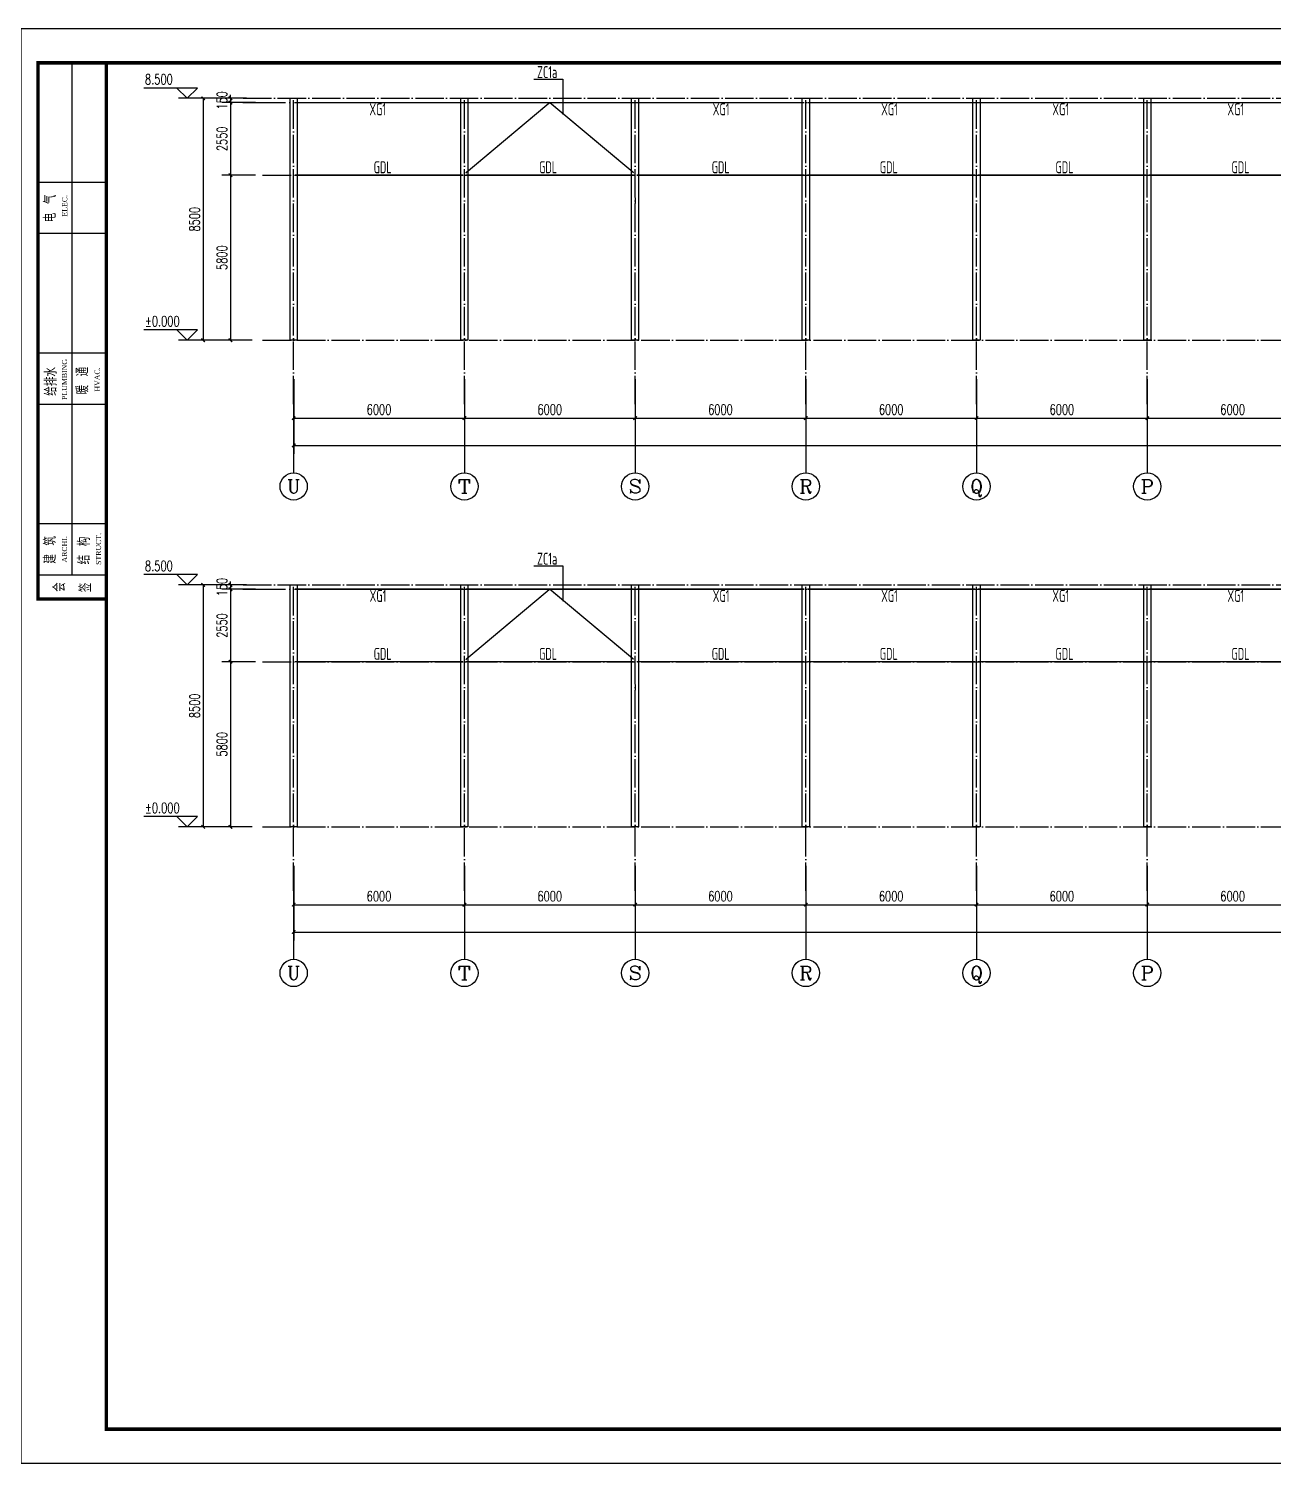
# Model space of a CAD drawing. Extents: x 14207793 to 14719554, y -1675802 to -1228715.
# Drawn here: x 14526850 to 14570593, y -1426968 to -1376568 of the extents above; entities that cross this region are included whole.
import ezdxf
from ezdxf.enums import TextEntityAlignment as Align

# ---------------------------------------------------------------- set-up
doc = ezdxf.new("R2010")
doc.units = 0
doc.header["$LTSCALE"] = 500
doc.header["$MEASUREMENT"] = 0
doc.linetypes.add('DOTE', pattern=[2.42, 2, -0.2, 0.02, -0.2])
doc.layers.get('0').update_dxf_attribs({"linetype": 'CONTINUOUS'})
doc.layers.get('DEFPOINTS').update_dxf_attribs({"color": 140, "linetype": 'CONTINUOUS'})
for name, color, linetype in [('01', 7, 'CONTINUOUS'), ('AXIS', 3, 'CONTINUOUS'), ('AXIS_TEXT', 7, 'CONTINUOUS'), ('DIM_ELEV', 3, 'CONTINUOUS'), ('DOTE', 8, 'DOTE'), ('PUB_TEXT', 6, 'CONTINUOUS'), ('PUB_TITLE', 4, 'CONTINUOUS')]:
    doc.layers.add(name, color=color, linetype=linetype)
doc.styles.add('_TCH_AXIS', font='COMPLEX', dxfattribs={"bigfont": 'GBCBIG'})
doc.styles.add('_TCH_DIM', font='SIMPLEX', dxfattribs={"bigfont": 'GBCBIG'})
doc.styles.add('_TCH_DIM_T3', font='SIMPLEX', dxfattribs={"width": 0.705882, "bigfont": 'GBCBIG'})
doc.styles.add('GHF', font='TIMES.TTF')
doc.styles.add('HZ', font='txt', dxfattribs={"width": 0.8, "bigfont": 'hztxt'})
doc.styles.add('TSSD_REIN', font='Tssdeng.shx', dxfattribs={"width": 0.65, "bigfont": 'hztxt.shx'})
doc.dimstyles.new('_TCH_ARCH&&120', dxfattribs={"dimtxt": 357, "dimasz": 120, "dimexe": 300, "dimexo": 360, "dimgap": 120, "dimtad": 1, "dimdec": 0, "dimzin": 0, "dimdsep": 46, "dimtxsty": '_TCH_DIM_T3', "dimblk": 'ARCHTICK', "dimcen": 0.09, "dimclrt": 7, "dimazin": 2, "dimtfac": 1, "dimtdec": 0, "dimtix": 1, "dimtmove": 2, "dimatfit": 3, "dimfxl": 0, "dimtolj": 1, "dimtzin": 0, "dimarcsym": 0})

# ---------------------------------------------------------------- blocks, each defined once
blk = doc.blocks.new('_ArchTick')
at = {"color": 0, "linetype": 'ByBlock', "const_width": 0.4}
blk.add_lwpolyline([(-0.5, -0.5), (0.5, 0.5)], dxfattribs=at)
blk = doc.blocks.new('*D737')
at = {"layer": 'AXIS', "color": 0, "lineweight": -2}
for p, q in [((14536163, -1388880), (14536163, -1390548)), ((14542163, -1388880), (14542163, -1390548)), ((14536163, -1390248), (14542163, -1390248))]:
    blk.add_line(p, q, dxfattribs=at)
at = {"layer": 'DEFPOINTS', "color": 0}
for p in [(14536163, -1388520), (14542163, -1388520), (14542163, -1390248)]:
    blk.add_point(p, dxfattribs=at)
at = {"layer": 'AXIS', "color": 0, "lineweight": -2, "xscale": 120, "yscale": 120, "zscale": 120, "rotation": 180}
blk.add_blockref('_ArchTick', (14536163, -1390248), dxfattribs=at)
at = {"layer": 'AXIS', "color": 0, "lineweight": -2, "xscale": 120, "yscale": 120, "zscale": 120}
blk.add_blockref('_ArchTick', (14542163, -1390248), dxfattribs=at)
at = {"layer": 'AXIS', "color": 7, "insert": (14539163, -1389949), "char_height": 357, "attachment_point": 5, "style": '_TCH_DIM_T3'}
blk.add_mtext('\\A1;6000', dxfattribs=at)
blk = doc.blocks.new('*D738')
at = {"layer": 'AXIS', "color": 0, "lineweight": -2}
for p, q in [((14542163, -1388880), (14542163, -1390548)), ((14548163, -1389328), (14548163, -1390548)), ((14542163, -1390248), (14548163, -1390248))]:
    blk.add_line(p, q, dxfattribs=at)
at = {"layer": 'DEFPOINTS', "color": 0}
for p in [(14542163, -1388520), (14548163, -1388968), (14548163, -1390248)]:
    blk.add_point(p, dxfattribs=at)
at = {"layer": 'AXIS', "color": 0, "lineweight": -2, "xscale": 120, "yscale": 120, "zscale": 120, "rotation": 180}
blk.add_blockref('_ArchTick', (14542163, -1390248), dxfattribs=at)
at = {"layer": 'AXIS', "color": 0, "lineweight": -2, "xscale": 120, "yscale": 120, "zscale": 120}
blk.add_blockref('_ArchTick', (14548163, -1390248), dxfattribs=at)
at = {"layer": 'AXIS', "color": 7, "insert": (14545163, -1389949), "char_height": 357, "attachment_point": 5, "style": '_TCH_DIM_T3'}
blk.add_mtext('\\A1;6000', dxfattribs=at)
blk = doc.blocks.new('*D739')
at = {"layer": 'AXIS', "color": 0, "lineweight": -2}
for p, q in [((14548163, -1389328), (14548163, -1390548)), ((14554163, -1389328), (14554163, -1390548)), ((14548163, -1390248), (14554163, -1390248))]:
    blk.add_line(p, q, dxfattribs=at)
at = {"layer": 'DEFPOINTS', "color": 0}
for p in [(14548163, -1388968), (14554163, -1388968), (14554163, -1390248)]:
    blk.add_point(p, dxfattribs=at)
at = {"layer": 'AXIS', "color": 0, "lineweight": -2, "xscale": 120, "yscale": 120, "zscale": 120, "rotation": 180}
blk.add_blockref('_ArchTick', (14548163, -1390248), dxfattribs=at)
at = {"layer": 'AXIS', "color": 0, "lineweight": -2, "xscale": 120, "yscale": 120, "zscale": 120}
blk.add_blockref('_ArchTick', (14554163, -1390248), dxfattribs=at)
at = {"layer": 'AXIS', "color": 7, "insert": (14551163, -1389949), "char_height": 357, "attachment_point": 5, "style": '_TCH_DIM_T3'}
blk.add_mtext('\\A1;6000', dxfattribs=at)
blk = doc.blocks.new('*D740')
at = {"layer": 'AXIS', "color": 0, "lineweight": -2}
for p, q in [((14554163, -1389328), (14554163, -1390548)), ((14560163, -1389328), (14560163, -1390548)), ((14554163, -1390248), (14560163, -1390248))]:
    blk.add_line(p, q, dxfattribs=at)
at = {"layer": 'DEFPOINTS', "color": 0}
for p in [(14554163, -1388968), (14560163, -1388968), (14560163, -1390248)]:
    blk.add_point(p, dxfattribs=at)
at = {"layer": 'AXIS', "color": 0, "lineweight": -2, "xscale": 120, "yscale": 120, "zscale": 120, "rotation": 180}
blk.add_blockref('_ArchTick', (14554163, -1390248), dxfattribs=at)
at = {"layer": 'AXIS', "color": 0, "lineweight": -2, "xscale": 120, "yscale": 120, "zscale": 120}
blk.add_blockref('_ArchTick', (14560163, -1390248), dxfattribs=at)
at = {"layer": 'AXIS', "color": 7, "insert": (14557163, -1389949), "char_height": 357, "attachment_point": 5, "style": '_TCH_DIM_T3'}
blk.add_mtext('\\A1;6000', dxfattribs=at)
blk = doc.blocks.new('*D741')
at = {"layer": 'AXIS', "color": 0, "lineweight": -2}
for p, q in [((14560163, -1389328), (14560163, -1390548)), ((14566163, -1389328), (14566163, -1390548)), ((14560163, -1390248), (14566163, -1390248))]:
    blk.add_line(p, q, dxfattribs=at)
at = {"layer": 'DEFPOINTS', "color": 0}
for p in [(14560163, -1388968), (14566163, -1388968), (14566163, -1390248)]:
    blk.add_point(p, dxfattribs=at)
at = {"layer": 'AXIS', "color": 0, "lineweight": -2, "xscale": 120, "yscale": 120, "zscale": 120, "rotation": 180}
blk.add_blockref('_ArchTick', (14560163, -1390248), dxfattribs=at)
at = {"layer": 'AXIS', "color": 0, "lineweight": -2, "xscale": 120, "yscale": 120, "zscale": 120}
blk.add_blockref('_ArchTick', (14566163, -1390248), dxfattribs=at)
at = {"layer": 'AXIS', "color": 7, "insert": (14563163, -1389949), "char_height": 357, "attachment_point": 5, "style": '_TCH_DIM_T3'}
blk.add_mtext('\\A1;6000', dxfattribs=at)
blk = doc.blocks.new('*D742')
at = {"layer": 'AXIS', "color": 0, "lineweight": -2}
for p, q in [((14566163, -1389328), (14566163, -1390548)), ((14572163, -1389328), (14572163, -1390548)), ((14566163, -1390248), (14572163, -1390248))]:
    blk.add_line(p, q, dxfattribs=at)
at = {"layer": 'DEFPOINTS', "color": 0}
for p in [(14566163, -1388968), (14572163, -1388968), (14572163, -1390248)]:
    blk.add_point(p, dxfattribs=at)
at = {"layer": 'AXIS', "color": 0, "lineweight": -2, "xscale": 120, "yscale": 120, "zscale": 120, "rotation": 180}
blk.add_blockref('_ArchTick', (14566163, -1390248), dxfattribs=at)
at = {"layer": 'AXIS', "color": 0, "lineweight": -2, "xscale": 120, "yscale": 120, "zscale": 120}
blk.add_blockref('_ArchTick', (14572163, -1390248), dxfattribs=at)
at = {"layer": 'AXIS', "color": 7, "insert": (14569163, -1389949), "char_height": 357, "attachment_point": 5, "style": '_TCH_DIM_T3'}
blk.add_mtext('\\A1;6000', dxfattribs=at)
blk = doc.blocks.new('*D754')
at = {"layer": 'AXIS', "color": 0, "lineweight": -2}
for p, q in [((14536163, -1390074), (14536163, -1391507)), ((14638163, -1390122), (14638163, -1391507)), ((14536163, -1391207), (14638163, -1391207))]:
    blk.add_line(p, q, dxfattribs=at)
at = {"layer": 'DEFPOINTS', "color": 0}
for p in [(14536163, -1389714), (14638163, -1389762), (14638163, -1391207)]:
    blk.add_point(p, dxfattribs=at)
at = {"layer": 'AXIS', "color": 0, "lineweight": -2, "xscale": 120, "yscale": 120, "zscale": 120, "rotation": 180}
blk.add_blockref('_ArchTick', (14536163, -1391207), dxfattribs=at)
at = {"layer": 'AXIS', "color": 0, "lineweight": -2, "xscale": 120, "yscale": 120, "zscale": 120}
blk.add_blockref('_ArchTick', (14638163, -1391207), dxfattribs=at)
at = {"layer": 'AXIS', "color": 7, "insert": (14587163, -1390908), "char_height": 357, "attachment_point": 5, "style": '_TCH_DIM_T3'}
blk.add_mtext('\\A1;102000', dxfattribs=at)
blk = doc.blocks.new('*D828')
at = {"layer": 'AXIS', "color": 0, "lineweight": -2}
for p, q in [((14534029, -1379012), (14532682, -1379012)), ((14532982, -1379012), (14532982, -1387512)), ((14534029, -1387512), (14532682, -1387512))]:
    blk.add_line(p, q, dxfattribs=at)
at = {"layer": 'DEFPOINTS', "color": 0}
for p in [(14534389, -1379012), (14532982, -1387512), (14534389, -1387512)]:
    blk.add_point(p, dxfattribs=at)
at = {"layer": 'AXIS', "color": 0, "lineweight": -2, "xscale": 120, "yscale": 120, "zscale": 120}
for p, rotation in [((14532982, -1379012), 90), ((14532982, -1387512), 270)]:
    blk.add_blockref('_ArchTick', p, dxfattribs=dict(at, rotation=rotation))
at = {"layer": 'AXIS', "color": 7, "insert": (14532684, -1383262), "char_height": 357, "attachment_point": 5, "rotation": 90, "style": '_TCH_DIM_T3'}
blk.add_mtext('\\A1;8500', dxfattribs=at)
blk = doc.blocks.new('*D830')
at = {"layer": 'AXIS', "color": 0, "lineweight": -2}
for p, q in [((14533942, -1379012), (14533942, -1378892)), ((14534506, -1379012), (14533642, -1379012)), ((14534494, -1379163), (14533642, -1379163)), ((14533942, -1379012), (14533942, -1379163)), ((14533942, -1379163), (14533942, -1379283))]:
    blk.add_line(p, q, dxfattribs=at)
at = {"layer": 'DEFPOINTS', "color": 0}
for p in [(14533942, -1379163), (14534854, -1379163), (14534866, -1379012)]:
    blk.add_point(p, dxfattribs=at)
at = {"layer": 'AXIS', "color": 0, "lineweight": -2, "xscale": 120, "yscale": 120, "zscale": 120}
for p, rotation in [((14533942, -1379012), 270), ((14533942, -1379163), 90)]:
    blk.add_blockref('_ArchTick', p, dxfattribs=dict(at, rotation=rotation))
at = {"layer": 'AXIS', "color": 7, "insert": (14533644, -1379087), "char_height": 357, "attachment_point": 5, "rotation": 90, "style": '_TCH_DIM_T3'}
blk.add_mtext('\\A1;150', dxfattribs=at)
blk = doc.blocks.new('*D831')
at = {"layer": 'AXIS', "color": 0, "lineweight": -2}
for p, q in [((14534822.5, -1379162.5), (14533642, -1379162.5)), ((14533942, -1379162.5), (14533942, -1381712.5)), ((14534822.5, -1381712.5), (14533642, -1381712.5))]:
    blk.add_line(p, q, dxfattribs=at)
at = {"layer": 'DEFPOINTS', "color": 0}
for p in [(14535182.5, -1379162.5), (14533942, -1381712.5), (14535182.5, -1381712.5)]:
    blk.add_point(p, dxfattribs=at)
at = {"layer": 'AXIS', "color": 0, "lineweight": -2, "xscale": 120, "yscale": 120, "zscale": 120}
for p, rotation in [((14533942, -1379162.5), 90), ((14533942, -1381712.5), 270)]:
    blk.add_blockref('_ArchTick', p, dxfattribs=dict(at, rotation=rotation))
at = {"layer": 'AXIS', "color": 7, "insert": (14533643.5, -1380437.5), "char_height": 357, "attachment_point": 5, "rotation": 90, "style": '_TCH_DIM_T3'}
blk.add_mtext('\\A1;2550', dxfattribs=at)
blk = doc.blocks.new('*D832')
at = {"layer": 'AXIS', "color": 0, "lineweight": -2}
for p, q in [((14534822, -1381712), (14533642, -1381712)), ((14533942, -1381712), (14533942, -1387512)), ((14534709, -1387512), (14533642, -1387512))]:
    blk.add_line(p, q, dxfattribs=at)
at = {"layer": 'DEFPOINTS', "color": 0}
for p in [(14535182, -1381712), (14533942, -1387512), (14535069, -1387512)]:
    blk.add_point(p, dxfattribs=at)
at = {"layer": 'AXIS', "color": 0, "lineweight": -2, "xscale": 120, "yscale": 120, "zscale": 120}
for p, rotation in [((14533942, -1381712), 90), ((14533942, -1387512), 270)]:
    blk.add_blockref('_ArchTick', p, dxfattribs=dict(at, rotation=rotation))
at = {"layer": 'AXIS', "color": 7, "insert": (14533644, -1384612), "char_height": 357, "attachment_point": 5, "rotation": 90, "style": '_TCH_DIM_T3'}
blk.add_mtext('\\A1;5800', dxfattribs=at)
blk = doc.blocks.new('*D843')
at = {"layer": 'AXIS', "color": 0, "lineweight": -2}
for p, q in [((14536163, -1405975), (14536163, -1407642)), ((14542163, -1405975), (14542163, -1407642)), ((14536163, -1407342), (14542163, -1407342))]:
    blk.add_line(p, q, dxfattribs=at)
at = {"layer": 'DEFPOINTS', "color": 0}
for p in [(14536163, -1405615), (14542163, -1405615), (14542163, -1407342)]:
    blk.add_point(p, dxfattribs=at)
at = {"layer": 'AXIS', "color": 0, "lineweight": -2, "xscale": 120, "yscale": 120, "zscale": 120, "rotation": 180}
blk.add_blockref('_ArchTick', (14536163, -1407342), dxfattribs=at)
at = {"layer": 'AXIS', "color": 0, "lineweight": -2, "xscale": 120, "yscale": 120, "zscale": 120}
blk.add_blockref('_ArchTick', (14542163, -1407342), dxfattribs=at)
at = {"layer": 'AXIS', "color": 7, "insert": (14539163, -1407044), "char_height": 357, "attachment_point": 5, "style": '_TCH_DIM_T3'}
blk.add_mtext('\\A1;6000', dxfattribs=at)
blk = doc.blocks.new('*D844')
at = {"layer": 'AXIS', "color": 0, "lineweight": -2}
for p, q in [((14542163, -1405975), (14542163, -1407642)), ((14548163, -1406422), (14548163, -1407642)), ((14542163, -1407342), (14548163, -1407342))]:
    blk.add_line(p, q, dxfattribs=at)
at = {"layer": 'DEFPOINTS', "color": 0}
for p in [(14542163, -1405615), (14548163, -1406062), (14548163, -1407342)]:
    blk.add_point(p, dxfattribs=at)
at = {"layer": 'AXIS', "color": 0, "lineweight": -2, "xscale": 120, "yscale": 120, "zscale": 120, "rotation": 180}
blk.add_blockref('_ArchTick', (14542163, -1407342), dxfattribs=at)
at = {"layer": 'AXIS', "color": 0, "lineweight": -2, "xscale": 120, "yscale": 120, "zscale": 120}
blk.add_blockref('_ArchTick', (14548163, -1407342), dxfattribs=at)
at = {"layer": 'AXIS', "color": 7, "insert": (14545163, -1407044), "char_height": 357, "attachment_point": 5, "style": '_TCH_DIM_T3'}
blk.add_mtext('\\A1;6000', dxfattribs=at)
blk = doc.blocks.new('*D845')
at = {"layer": 'AXIS', "color": 0, "lineweight": -2}
for p, q in [((14548163, -1406422), (14548163, -1407642)), ((14554163, -1406422), (14554163, -1407642)), ((14548163, -1407342), (14554163, -1407342))]:
    blk.add_line(p, q, dxfattribs=at)
at = {"layer": 'DEFPOINTS', "color": 0}
for p in [(14548163, -1406062), (14554163, -1406062), (14554163, -1407342)]:
    blk.add_point(p, dxfattribs=at)
at = {"layer": 'AXIS', "color": 0, "lineweight": -2, "xscale": 120, "yscale": 120, "zscale": 120, "rotation": 180}
blk.add_blockref('_ArchTick', (14548163, -1407342), dxfattribs=at)
at = {"layer": 'AXIS', "color": 0, "lineweight": -2, "xscale": 120, "yscale": 120, "zscale": 120}
blk.add_blockref('_ArchTick', (14554163, -1407342), dxfattribs=at)
at = {"layer": 'AXIS', "color": 7, "insert": (14551163, -1407044), "char_height": 357, "attachment_point": 5, "style": '_TCH_DIM_T3'}
blk.add_mtext('\\A1;6000', dxfattribs=at)
blk = doc.blocks.new('*D846')
at = {"layer": 'AXIS', "color": 0, "lineweight": -2}
for p, q in [((14554163, -1406422), (14554163, -1407642)), ((14560163, -1406422), (14560163, -1407642)), ((14554163, -1407342), (14560163, -1407342))]:
    blk.add_line(p, q, dxfattribs=at)
at = {"layer": 'DEFPOINTS', "color": 0}
for p in [(14554163, -1406062), (14560163, -1406062), (14560163, -1407342)]:
    blk.add_point(p, dxfattribs=at)
at = {"layer": 'AXIS', "color": 0, "lineweight": -2, "xscale": 120, "yscale": 120, "zscale": 120, "rotation": 180}
blk.add_blockref('_ArchTick', (14554163, -1407342), dxfattribs=at)
at = {"layer": 'AXIS', "color": 0, "lineweight": -2, "xscale": 120, "yscale": 120, "zscale": 120}
blk.add_blockref('_ArchTick', (14560163, -1407342), dxfattribs=at)
at = {"layer": 'AXIS', "color": 7, "insert": (14557163, -1407044), "char_height": 357, "attachment_point": 5, "style": '_TCH_DIM_T3'}
blk.add_mtext('\\A1;6000', dxfattribs=at)
blk = doc.blocks.new('*D847')
at = {"layer": 'AXIS', "color": 0, "lineweight": -2}
for p, q in [((14560163, -1406422), (14560163, -1407642)), ((14566163, -1406422), (14566163, -1407642)), ((14560163, -1407342), (14566163, -1407342))]:
    blk.add_line(p, q, dxfattribs=at)
at = {"layer": 'DEFPOINTS', "color": 0}
for p in [(14560163, -1406062), (14566163, -1406062), (14566163, -1407342)]:
    blk.add_point(p, dxfattribs=at)
at = {"layer": 'AXIS', "color": 0, "lineweight": -2, "xscale": 120, "yscale": 120, "zscale": 120, "rotation": 180}
blk.add_blockref('_ArchTick', (14560163, -1407342), dxfattribs=at)
at = {"layer": 'AXIS', "color": 0, "lineweight": -2, "xscale": 120, "yscale": 120, "zscale": 120}
blk.add_blockref('_ArchTick', (14566163, -1407342), dxfattribs=at)
at = {"layer": 'AXIS', "color": 7, "insert": (14563163, -1407044), "char_height": 357, "attachment_point": 5, "style": '_TCH_DIM_T3'}
blk.add_mtext('\\A1;6000', dxfattribs=at)
blk = doc.blocks.new('*D848')
at = {"layer": 'AXIS', "color": 0, "lineweight": -2}
for p, q in [((14566163, -1406422), (14566163, -1407642)), ((14572163, -1406422), (14572163, -1407642)), ((14566163, -1407342), (14572163, -1407342))]:
    blk.add_line(p, q, dxfattribs=at)
at = {"layer": 'DEFPOINTS', "color": 0}
for p in [(14566163, -1406062), (14572163, -1406062), (14572163, -1407342)]:
    blk.add_point(p, dxfattribs=at)
at = {"layer": 'AXIS', "color": 0, "lineweight": -2, "xscale": 120, "yscale": 120, "zscale": 120, "rotation": 180}
blk.add_blockref('_ArchTick', (14566163, -1407342), dxfattribs=at)
at = {"layer": 'AXIS', "color": 0, "lineweight": -2, "xscale": 120, "yscale": 120, "zscale": 120}
blk.add_blockref('_ArchTick', (14572163, -1407342), dxfattribs=at)
at = {"layer": 'AXIS', "color": 7, "insert": (14569163, -1407044), "char_height": 357, "attachment_point": 5, "style": '_TCH_DIM_T3'}
blk.add_mtext('\\A1;6000', dxfattribs=at)
blk = doc.blocks.new('*D860')
at = {"layer": 'AXIS', "color": 0, "lineweight": -2}
for p, q in [((14536163, -1407169), (14536163, -1408602)), ((14646563, -1407222), (14646563, -1408602)), ((14536163, -1408302), (14646563, -1408302))]:
    blk.add_line(p, q, dxfattribs=at)
at = {"layer": 'DEFPOINTS', "color": 0}
for p in [(14536163, -1406809), (14646563, -1406862), (14646563, -1408302)]:
    blk.add_point(p, dxfattribs=at)
at = {"layer": 'AXIS', "color": 0, "lineweight": -2, "xscale": 120, "yscale": 120, "zscale": 120, "rotation": 180}
blk.add_blockref('_ArchTick', (14536163, -1408302), dxfattribs=at)
at = {"layer": 'AXIS', "color": 0, "lineweight": -2, "xscale": 120, "yscale": 120, "zscale": 120}
blk.add_blockref('_ArchTick', (14646563, -1408302), dxfattribs=at)
at = {"layer": 'AXIS', "color": 7, "insert": (14591363, -1408004), "char_height": 357, "attachment_point": 5, "style": '_TCH_DIM_T3'}
blk.add_mtext('\\A1;110400', dxfattribs=at)
blk = doc.blocks.new('*D861')
at = {"layer": 'AXIS', "color": 0, "lineweight": -2}
for p, q in [((14534029, -1396108), (14532682, -1396108)), ((14532982, -1396108), (14532982, -1404608)), ((14534029, -1404608), (14532682, -1404608))]:
    blk.add_line(p, q, dxfattribs=at)
at = {"layer": 'DEFPOINTS', "color": 0}
for p in [(14534389, -1396108), (14532982, -1404608), (14534389, -1404608)]:
    blk.add_point(p, dxfattribs=at)
at = {"layer": 'AXIS', "color": 0, "lineweight": -2, "xscale": 120, "yscale": 120, "zscale": 120}
for p, rotation in [((14532982, -1396108), 90), ((14532982, -1404608), 270)]:
    blk.add_blockref('_ArchTick', p, dxfattribs=dict(at, rotation=rotation))
at = {"layer": 'AXIS', "color": 7, "insert": (14532684, -1400357), "char_height": 357, "attachment_point": 5, "rotation": 90, "style": '_TCH_DIM_T3'}
blk.add_mtext('\\A1;8500', dxfattribs=at)
blk = doc.blocks.new('*D837')
at = {"layer": 'AXIS', "color": 0, "lineweight": -2}
for p, q in [((14533942, -1396108), (14533942, -1395988)), ((14534506, -1396108), (14533642, -1396108)), ((14534494, -1396258), (14533642, -1396258)), ((14533942, -1396108), (14533942, -1396258)), ((14533942, -1396258), (14533942, -1396378))]:
    blk.add_line(p, q, dxfattribs=at)
at = {"layer": 'DEFPOINTS', "color": 0}
for p in [(14533942, -1396258), (14534854, -1396258), (14534866, -1396108)]:
    blk.add_point(p, dxfattribs=at)
at = {"layer": 'AXIS', "color": 0, "lineweight": -2, "xscale": 120, "yscale": 120, "zscale": 120}
for p, rotation in [((14533942, -1396108), 270), ((14533942, -1396258), 90)]:
    blk.add_blockref('_ArchTick', p, dxfattribs=dict(at, rotation=rotation))
at = {"layer": 'AXIS', "color": 7, "insert": (14533644, -1396182), "char_height": 357, "attachment_point": 5, "rotation": 90, "style": '_TCH_DIM_T3'}
blk.add_mtext('\\A1;150', dxfattribs=at)
blk = doc.blocks.new('*D838')
at = {"layer": 'AXIS', "color": 0, "lineweight": -2}
for p, q in [((14534822.5, -1396257.5), (14533642, -1396257.5)), ((14533942, -1396257.5), (14533942, -1398807.5)), ((14534822.5, -1398807.5), (14533642, -1398807.5))]:
    blk.add_line(p, q, dxfattribs=at)
at = {"layer": 'DEFPOINTS', "color": 0}
for p in [(14535182.5, -1396257.5), (14533942, -1398807.5), (14535182.5, -1398807.5)]:
    blk.add_point(p, dxfattribs=at)
at = {"layer": 'AXIS', "color": 0, "lineweight": -2, "xscale": 120, "yscale": 120, "zscale": 120}
for p, rotation in [((14533942, -1396257.5), 90), ((14533942, -1398807.5), 270)]:
    blk.add_blockref('_ArchTick', p, dxfattribs=dict(at, rotation=rotation))
at = {"layer": 'AXIS', "color": 7, "insert": (14533643.5, -1397532.5), "char_height": 357, "attachment_point": 5, "rotation": 90, "style": '_TCH_DIM_T3'}
blk.add_mtext('\\A1;2550', dxfattribs=at)
blk = doc.blocks.new('*D839')
at = {"layer": 'AXIS', "color": 0, "lineweight": -2}
for p, q in [((14534822, -1398808), (14533642, -1398808)), ((14533942, -1398808), (14533942, -1404608)), ((14534709, -1404608), (14533642, -1404608))]:
    blk.add_line(p, q, dxfattribs=at)
at = {"layer": 'DEFPOINTS', "color": 0}
for p in [(14535182, -1398808), (14533942, -1404608), (14535069, -1404608)]:
    blk.add_point(p, dxfattribs=at)
at = {"layer": 'AXIS', "color": 0, "lineweight": -2, "xscale": 120, "yscale": 120, "zscale": 120}
for p, rotation in [((14533942, -1398808), 90), ((14533942, -1404608), 270)]:
    blk.add_blockref('_ArchTick', p, dxfattribs=dict(at, rotation=rotation))
at = {"layer": 'AXIS', "color": 7, "insert": (14533644, -1401707), "char_height": 357, "attachment_point": 5, "rotation": 90, "style": '_TCH_DIM_T3'}
blk.add_mtext('\\A1;5800', dxfattribs=at)

msp = doc.modelspace()

# ---------------------------------------------------------------- linework, layer by layer
at = {"color": 4}
for p, q in [((14527180, -1377767.5), (14529580, -1377767.5)), ((14528380, -1395767.5), (14528380, -1377767.5)), ((14529580, -1381967.5), (14527180, -1381967.5)), ((14529580, -1383767.5), (14527180, -1383767.5)), ((14529580, -1387967.5), (14527180, -1387967.5)), ((14529580, -1389767.5), (14527180, -1389767.5)), ((14529580, -1393967.5), (14527180, -1393967.5)), ((14529580, -1395767.5), (14527180, -1395767.5)), ((14529580, -1396607.5), (14527180, -1396607.5))]:
    msp.add_line(p, q, dxfattribs=at)
for p, q in [((14548162.78, -1382512.5), (14548162.78, -1382712.5)), ((14548162.78, -1399607.5), (14548162.78, -1399807.5))]:
    msp.add_line(p, q)
at = {"color": 4, "const_width": 120, "elevation": 1200}
msp.add_lwpolyline([(14527180, -1377767.5), (14529580, -1377767.5), (14529580, -1396607.5), (14527180, -1396607.5)], close=True, dxfattribs=at)
at = {"color": 3}
for points in [[(14544607.29, -1378344.42), (14545619.53, -1378344.42), (14545619.53, -1379581.92)], [(14544607.29, -1395439.42), (14545619.53, -1395439.42), (14545619.53, -1396676.92)]]:
    msp.add_lwpolyline(points, dxfattribs=at)
for points in [[(14536037.78, -1379012.5), (14536287.78, -1379012.5), (14536287.78, -1387512.5), (14536037.78, -1387512.5)], [(14542037.78, -1379012.5), (14542287.78, -1379012.5), (14542287.78, -1387512.5), (14542037.78, -1387512.5)], [(14548037.78, -1379012.5), (14548287.78, -1379012.5), (14548287.78, -1387512.5), (14548037.78, -1387512.5)], [(14554037.78, -1379012.5), (14554287.78, -1379012.5), (14554287.78, -1387512.5), (14554037.78, -1387512.5)], [(14560037.78, -1379012.5), (14560287.78, -1379012.5), (14560287.78, -1387512.5), (14560037.78, -1387512.5)], [(14566037.78, -1379012.5), (14566287.78, -1379012.5), (14566287.78, -1387512.5), (14566037.78, -1387512.5)], [(14536037.78, -1396107.5), (14536287.78, -1396107.5), (14536287.78, -1404607.5), (14536037.78, -1404607.5)], [(14542037.78, -1396107.5), (14542287.78, -1396107.5), (14542287.78, -1404607.5), (14542037.78, -1404607.5)], [(14548037.78, -1396107.5), (14548287.78, -1396107.5), (14548287.78, -1404607.5), (14548037.78, -1404607.5)], [(14554037.78, -1396107.5), (14554287.78, -1396107.5), (14554287.78, -1404607.5), (14554037.78, -1404607.5)], [(14560037.78, -1396107.5), (14560287.78, -1396107.5), (14560287.78, -1404607.5), (14560037.78, -1404607.5)], [(14566037.78, -1396107.5), (14566287.78, -1396107.5), (14566287.78, -1404607.5), (14566037.78, -1404607.5)]]:
    msp.add_lwpolyline(points, close=True)
at = {"color": 4, "const_width": 50}
for points in [[(14536212.78, -1379162.5), (14542112.78, -1379162.5)], [(14545162.78, -1379162.5), (14542207.5, -1381640)], [(14548112.78, -1379162.5), (14542212.78, -1379162.5)], [(14545162.78, -1379162.5), (14548112.5, -1381627.5)], [(14548212.78, -1379162.5), (14554112.78, -1379162.5)], [(14560112.78, -1379162.5), (14554212.78, -1379162.5)], [(14560212.78, -1379162.5), (14566112.78, -1379162.5)], [(14566212.78, -1379162.5), (14572112.78, -1379162.5)], [(14536212.78, -1381712.5), (14542112.78, -1381712.5)], [(14548112.78, -1381712.5), (14542212.78, -1381712.5)], [(14548212.78, -1381712.5), (14554112.78, -1381712.5)], [(14560112.78, -1381712.5), (14554212.78, -1381712.5)], [(14560212.78, -1381712.5), (14566112.78, -1381712.5)], [(14566212.78, -1381712.5), (14572112.78, -1381712.5)], [(14536212.78, -1396257.5), (14542112.78, -1396257.5)], [(14545162.78, -1396257.5), (14542207.5, -1398735)], [(14548112.78, -1396257.5), (14542212.78, -1396257.5)], [(14545162.78, -1396257.5), (14548112.5, -1398722.5)], [(14548212.78, -1396257.5), (14554112.78, -1396257.5)], [(14560112.78, -1396257.5), (14554212.78, -1396257.5)], [(14560212.78, -1396257.5), (14566112.78, -1396257.5)], [(14566212.78, -1396257.5), (14572112.78, -1396257.5)], [(14536212.78, -1398807.5), (14542112.78, -1398807.5)], [(14548112.78, -1398807.5), (14542212.78, -1398807.5)], [(14548212.78, -1398807.5), (14554112.78, -1398807.5)], [(14560112.78, -1398807.5), (14554212.78, -1398807.5)], [(14560212.78, -1398807.5), (14566112.78, -1398807.5)], [(14566212.78, -1398807.5), (14572112.78, -1398807.5)]]:
    msp.add_lwpolyline(points, dxfattribs=at)
at = {"layer": 'AXIS'}
for p, q in [((14533846.41, -1379012.5), (14532118.59, -1379012.5)), ((14533846.41, -1387512.5), (14532118.59, -1387512.5)), ((14536162.78, -1388880), (14536162.78, -1392167)), ((14542162.78, -1388880), (14542162.78, -1392167)), ((14548162.78, -1388880), (14548162.78, -1392167)), ((14554162.78, -1388880), (14554162.78, -1392167)), ((14560162.78, -1388880), (14560162.78, -1392167)), ((14566162.78, -1388880), (14566162.78, -1392167)), ((14533846.41, -1396107.5), (14532118.59, -1396107.5)), ((14533846.41, -1404607.5), (14532118.59, -1404607.5)), ((14536162.78, -1405975), (14536162.78, -1409262)), ((14542162.78, -1405975), (14542162.78, -1409262)), ((14548162.78, -1405975), (14548162.78, -1409262)), ((14554162.78, -1405975), (14554162.78, -1409262)), ((14560162.78, -1405975), (14560162.78, -1409262)), ((14566162.78, -1405975), (14566162.78, -1409262))]:
    msp.add_line(p, q, dxfattribs=at)
for centre in [(14536162.78, -1392647), (14542162.78, -1392647), (14548162.78, -1392647), (14554162.78, -1392647), (14560162.78, -1392647), (14566162.78, -1392647), (14536162.78, -1409742), (14542162.78, -1409742), (14548162.78, -1409742), (14554162.78, -1409742), (14560162.78, -1409742), (14566162.78, -1409742)]:
    msp.add_circle(centre, 480, dxfattribs=at)
at = {"layer": 'DIM_ELEV'}
for p, q in [((14532778.59, -1378652.5), (14530900.59, -1378652.5)), ((14532418.59, -1379012.5), (14532058.59, -1378652.5)), ((14532418.59, -1379012.5), (14532778.59, -1378652.5)), ((14532778.59, -1387152.5), (14530900.59, -1387152.5)), ((14532418.59, -1387512.5), (14532058.59, -1387152.5)), ((14532418.59, -1387512.5), (14532778.59, -1387152.5)), ((14532778.59, -1395747.5), (14530900.59, -1395747.5)), ((14532418.59, -1396107.5), (14532058.59, -1395747.5)), ((14532418.59, -1396107.5), (14532778.59, -1395747.5)), ((14532778.59, -1404247.5), (14530900.59, -1404247.5)), ((14532418.59, -1404607.5), (14532058.59, -1404247.5)), ((14532418.59, -1404607.5), (14532778.59, -1404247.5))]:
    msp.add_line(p, q, dxfattribs=at)
at = {"layer": 'DOTE', "linetype": 'DOTE', "ltscale": 1.5}
for p, q in [((14534377.5, -1379162.5), (14639787.78, -1379162.5)), ((14534377.5, -1396257.5), (14648187.78, -1396257.5))]:
    msp.add_line(p, q, dxfattribs=at)
at = {"layer": 'DOTE'}
for p, q in [((14534389.28, -1379012.5), (14640360.66, -1379012.5)), ((14536162.78, -1389762.5), (14536162.78, -1379012.5)), ((14542162.78, -1389762.5), (14542162.78, -1379012.5)), ((14548162.78, -1389762.5), (14548162.78, -1379012.5)), ((14554162.78, -1389762.5), (14554162.78, -1379012.5)), ((14560162.78, -1389762.5), (14560162.78, -1379012.5)), ((14566162.78, -1389762.5), (14566162.78, -1379012.5)), ((14535069.28, -1381712.5), (14639787.78, -1381712.5)), ((14535069.28, -1387512.5), (14640360.66, -1387512.5)), ((14534389.28, -1396107.5), (14648760.66, -1396107.5)), ((14536162.78, -1406857.5), (14536162.78, -1396107.5)), ((14542162.78, -1406857.5), (14542162.78, -1396107.5)), ((14548162.78, -1406857.5), (14548162.78, -1396107.5)), ((14554162.78, -1406857.5), (14554162.78, -1396107.5)), ((14560162.78, -1406857.5), (14560162.78, -1396107.5)), ((14566162.78, -1406857.5), (14566162.78, -1396107.5)), ((14535069.28, -1398807.5), (14648187.78, -1398807.5)), ((14535069.28, -1404607.5), (14648760.66, -1404607.5))]:
    msp.add_line(p, q, dxfattribs=at)
at = {"layer": 'PUB_TITLE'}
msp.add_lwpolyline([(14669260, -1376567.5), (14526580, -1376567.5), (14526580, -1426967.5), (14669260, -1426967.5)], close=True, dxfattribs=at)
at = {"layer": 'PUB_TITLE', "const_width": 120}
msp.add_lwpolyline([(14668060, -1377767.5), (14529580, -1377767.5), (14529580, -1425767.5), (14668060, -1425767.5)], close=True, dxfattribs=at)

# ---------------------------------------------------------------- texts
at = {"color": 3, "style": 'TSSD_REIN', "width": 0.65}
for p in [(14544718.64, -1378302.67, -40.59), (14544718.64, -1395397.67, -40.59)]:
    msp.add_text('ZC1a', height=420, dxfattribs=at).set_placement(p)
at = {"color": 2, "style": 'HZ', "width": 0.8}
for s, p in [('电 气', (14527809.02, -1383362.86)), ('给排水', (14527839.37, -1389464.07)), ('暖 通', (14528947.44, -1389418.27)), ('建 筑', (14527807.88, -1395363.14)), ('结 构', (14529001.4, -1395387.3)), ('会', (14528133.14, -1396352.14)), ('签', (14529057.52, -1396363.57))]:
    msp.add_text(s, height=420, rotation=90, dxfattribs=at).set_placement(p)
at = {"color": 2, "style": 'GHF'}
for s, p in [('ELEC.', (14528204.15, -1383166.51)), ('PLUMBING', (14528199.79, -1389608)), ('HVAC.', (14529348.09, -1389314.91)), ('ARCHI.', (14528198.64, -1395320.81)), ('STRUCT.', (14529395.49, -1395405.43))]:
    msp.add_text(s, height=180, rotation=90, dxfattribs=at).set_placement(p)
at = {"layer": '01', "color": 4, "style": 'TSSD_REIN', "width": 0.65}
for s, p in [('XG1', (14538824.07, -1379610.22)), ('XG1', (14550891.06, -1379610.22)), ('XG1', (14556811.06, -1379610.22)), ('XG1', (14562826.06, -1379610.22)), ('XG1', (14568978.56, -1379610.22)), ('GDL', (14538974.47, -1381646.2)), ('GDL', (14544786.97, -1381646.2)), ('GDL', (14550854.47, -1381646.2)), ('GDL', (14556761.97, -1381646.2)), ('GDL', (14562936.97, -1381646.2)), ('GDL', (14569121.97, -1381646.2)), ('XG1', (14538833.22, -1396705.22)), ('XG1', (14550891.06, -1396705.22)), ('XG1', (14556811.06, -1396705.22)), ('XG1', (14562826.06, -1396705.22)), ('XG1', (14568978.56, -1396705.22)), ('GDL', (14538974.47, -1398741.2)), ('GDL', (14544786.97, -1398741.2)), ('GDL', (14550854.47, -1398741.2)), ('GDL', (14556761.97, -1398741.2)), ('GDL', (14562936.97, -1398741.2)), ('GDL', (14569121.97, -1398741.2))]:
    msp.add_text(s, height=420, dxfattribs=at).set_placement(p)
at = {"layer": 'AXIS_TEXT', "style": '_TCH_AXIS'}
for p, p2 in [((14535931.06, -1392890.31), (14536394.51, -1392890.31)), ((14535931.06, -1409985.31), (14536394.51, -1409985.31))]:
    msp.add_text('U', height=486.62, dxfattribs=at).set_placement(p, p2, align=Align.FIT)
for s, width, p, p2 in [('T', 1.333333, (14541931.06, -1392890.31), (14542394.51, -1392890.31)), ('S', 1.428571, (14547931.06, -1392890.31), (14548394.51, -1392890.31)), ('R', 1.111111, (14553931.06, -1392890.31), (14554394.51, -1392890.31)), ('Q', 1.25, (14559931.06, -1392890.31), (14560394.51, -1392890.31)), ('P', 1.176471, (14565931.06, -1392890.31), (14566394.51, -1392890.31)), ('T', 1.333333, (14541931.06, -1409985.31), (14542394.51, -1409985.31)), ('S', 1.428571, (14547931.06, -1409985.31), (14548394.51, -1409985.31)), ('R', 1.111111, (14553931.06, -1409985.31), (14554394.51, -1409985.31)), ('Q', 1.25, (14559931.06, -1409985.31), (14560394.51, -1409985.31)), ('P', 1.176471, (14565931.06, -1409985.31), (14566394.51, -1409985.31))]:
    msp.add_text(s, height=486.62, dxfattribs=dict(at, width=width)).set_placement(p, p2, align=Align.FIT)
at = {"layer": 'PUB_TEXT', "style": '_TCH_DIM', "width": 0.705882}
for s, p in [('8.500', (14530936.59, -1378526.5)), ('%%P0.000', (14530936.59, -1387026.5)), ('8.500', (14530936.59, -1395621.5)), ('%%P0.000', (14530936.59, -1404121.5))]:
    msp.add_text(s, height=360, dxfattribs=at).set_placement(p)

# ---------------------------------------------------------------- dimensions: what is measured, and where the dimension line sits
at = {"layer": 'AXIS'}
for base, p1, p2, picture, middle in [((14532982.5, -1387512.5), (14534389.28, -1379012.5), (14534389.28, -1387512.5), '*D828', (14532684, -1383262.5)), ((14533942, -1379162.5), (14534866.28, -1379012.5), (14534854.5, -1379162.5), '*D830', (14533643.5, -1379087.5)), ((14533942, -1381712.5), (14535182.5, -1379162.5), (14535182.5, -1381712.5), '*D831', (14533643.5, -1380437.5)), ((14533942, -1387512.5), (14535182.5, -1381712.5), (14535069.28, -1387512.5), '*D832', (14533643.5, -1384612.5)), ((14532982.5, -1404607.5), (14534389.28, -1396107.5), (14534389.28, -1404607.5), '*D861', (14532684, -1400357.5)), ((14533942, -1396257.5), (14534866.28, -1396107.5), (14534854.5, -1396257.5), '*D837', (14533643.5, -1396182.5)), ((14533942, -1398807.5), (14535182.5, -1396257.5), (14535182.5, -1398807.5), '*D838', (14533643.5, -1397532.5)), ((14533942, -1404607.5), (14535182.5, -1398807.5), (14535069.28, -1404607.5), '*D839', (14533643.5, -1401707.5))]:
    dim = msp.add_linear_dim(base=base, p1=p1, p2=p2, angle=90, dimstyle='_TCH_ARCH&&120', dxfattribs=at)
    dim.commit()
    dim.dimension.update_dxf_attribs({"geometry": picture, "text_midpoint": middle})
for base, p1, p2, picture, middle in [((14542162.78, -1390247.5), (14536162.78, -1388520), (14542162.78, -1388520), '*D737', (14539162.78, -1389949)), ((14548162.78, -1390247.5), (14542162.78, -1388520), (14548162.78, -1388967.5), '*D738', (14545162.78, -1389949)), ((14554162.78, -1390247.5), (14548162.78, -1388967.5), (14554162.78, -1388967.5), '*D739', (14551162.78, -1389949)), ((14560162.78, -1390247.5), (14554162.78, -1388967.5), (14560162.78, -1388967.5), '*D740', (14557162.78, -1389949)), ((14566162.78, -1390247.5), (14560162.78, -1388967.5), (14566162.78, -1388967.5), '*D741', (14563162.78, -1389949)), ((14572162.78, -1390247.5), (14566162.78, -1388967.5), (14572162.78, -1388967.5), '*D742', (14569162.78, -1389949)), ((14638162.78, -1391207), (14536162.78, -1389713.75), (14638162.78, -1389762.5), '*D754', (14587162.78, -1390908.5)), ((14542162.78, -1407342.5), (14536162.78, -1405615), (14542162.78, -1405615), '*D843', (14539162.78, -1407044)), ((14548162.78, -1407342.5), (14542162.78, -1405615), (14548162.78, -1406062.5), '*D844', (14545162.78, -1407044)), ((14554162.78, -1407342.5), (14548162.78, -1406062.5), (14554162.78, -1406062.5), '*D845', (14551162.78, -1407044)), ((14560162.78, -1407342.5), (14554162.78, -1406062.5), (14560162.78, -1406062.5), '*D846', (14557162.78, -1407044)), ((14566162.78, -1407342.5), (14560162.78, -1406062.5), (14566162.78, -1406062.5), '*D847', (14563162.78, -1407044)), ((14572162.78, -1407342.5), (14566162.78, -1406062.5), (14572162.78, -1406062.5), '*D848', (14569162.78, -1407044)), ((14646562.78, -1408302), (14536162.78, -1406808.75), (14646562.78, -1406862), '*D860', (14591362.78, -1408003.5))]:
    dim = msp.add_linear_dim(base=base, p1=p1, p2=p2, dimstyle='_TCH_ARCH&&120', dxfattribs=at)
    dim.commit()
    dim.dimension.update_dxf_attribs({"geometry": picture, "text_midpoint": middle})

doc.saveas('drawing.dxf')
